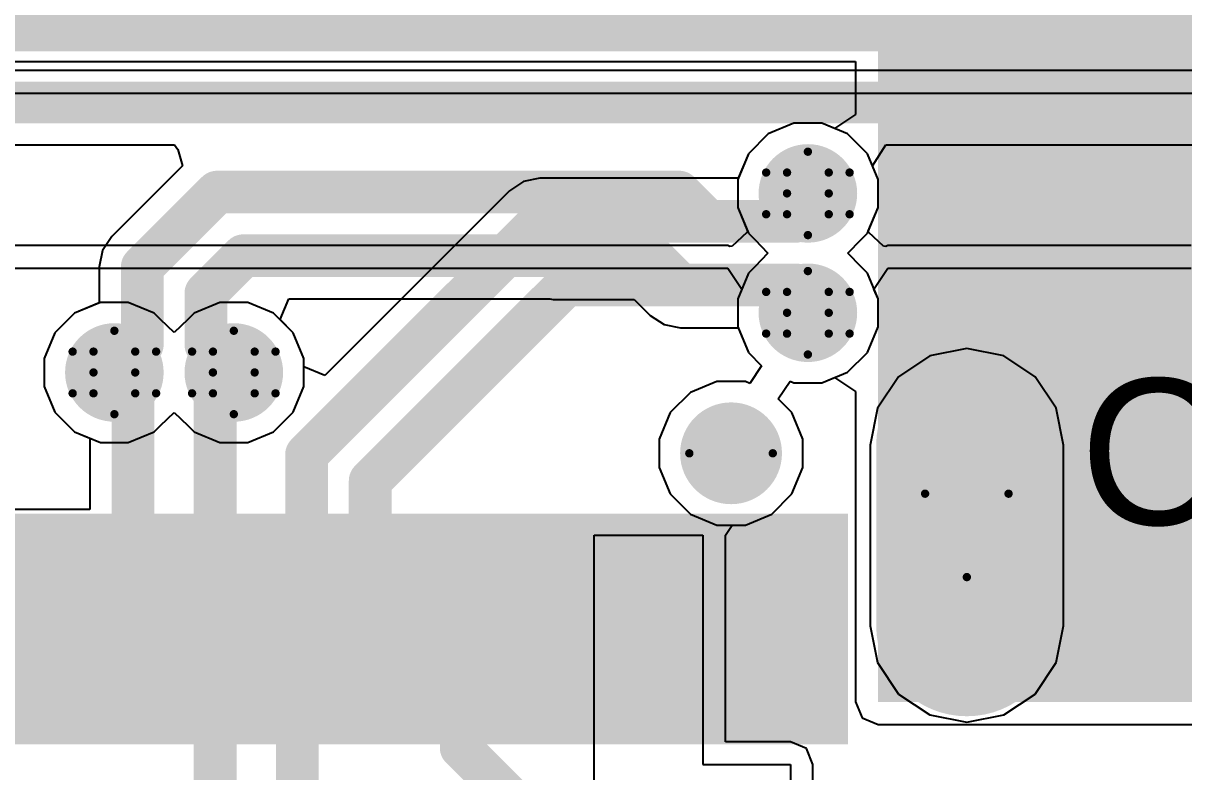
# Model space of a CAD drawing. Header units: inches. Extents: x -4 to 389, y 0 to 108.
# Drawn here: x 21.09 to 28.15, y 42.81 to 47.36 of the extents above; entities that cross this region are included whole.
import ezdxf

# ---------------------------------------------------------------- set-up
doc = ezdxf.new("R2010")
doc.units = ezdxf.units.IN
for name, color, linetype in [('Bottom Layer', 5, 'Continuous'), ('Bottom Solder', 6, 'Continuous'), ('Drill Drawing', 1, 'Continuous'), ('Multi-Layer', 9, 'Continuous'), ('Pad Holes', 156, 'Continuous'), ('Signal_1', 16, 'Continuous'), ('Signal_2', 76, 'Continuous'), ('Top Layer', 1, 'Continuous'), ('Top Overlay', 2, 'Continuous'), ('Top Paste', 8, 'Continuous'), ('Top Solder', 216, 'Continuous'), ('Via Holes', 16, 'Continuous')]:
    doc.layers.add(name, color=color, linetype=linetype)
doc.styles.add('Arial', font='', dxfattribs={"height": 0.2})
doc.styles.get('Arial').set_extended_font_data('Arial')

msp = doc.modelspace()

# ---------------------------------------------------------------- hatches: boundary and pattern name
at = {"layer": 'Bottom Layer'}
h = msp.add_hatch(color=5, dxfattribs=at)
edge = h.paths.add_edge_path()
edge.add_arc((25.862, 46.328), 0.3, 0, 360)
h = msp.add_hatch(color=5, dxfattribs=at)
edge = h.paths.add_edge_path()
edge.add_arc((25.862, 45.601), 0.3, 0, 360)
h = msp.add_hatch(color=5, dxfattribs=at)
edge = h.paths.add_edge_path()
edge.add_arc((21.6409, 45.2374), 0.3, 0, 360)
h = msp.add_hatch(color=5, dxfattribs=at)
edge = h.paths.add_edge_path()
edge.add_arc((22.3679, 45.2374), 0.3, 0, 360)
h = msp.add_hatch(color=5, dxfattribs=at)
edge = h.paths.add_edge_path()
edge.add_arc((26.8294, 43.6952), 0.45, 180, 360)
edge.add_line((27.2794, 43.6952), (27.2794, 44.7952))
edge.add_arc((26.8294, 44.7952), 0.45, 0, 180)
edge.add_line((26.3794, 44.7952), (26.3794, 43.6952))
at = {"layer": 'Bottom Solder'}
h = msp.add_hatch(color=6, dxfattribs=at)
edge = h.paths.add_edge_path()
edge.add_arc((26.8294, 43.6952), 0.5516, 180, 360)
edge.add_line((27.381, 43.6952), (27.381, 44.7952))
edge.add_arc((26.8294, 44.7952), 0.5516, 0, 180)
edge.add_line((26.2778, 44.7952), (26.2778, 43.6952))
h = msp.add_hatch(color=6, dxfattribs=at)
edge = h.paths.add_edge_path()
edge.add_arc((25.3944, 44.7452), 0.1016, 0, 360)
at = {"layer": 'Multi-Layer'}
h = msp.add_hatch(color=9, dxfattribs=at)
edge = h.paths.add_edge_path()
edge.add_arc((26.8294, 43.6952), 0.45, 180, 360)
edge.add_line((27.2794, 43.6952), (27.2794, 44.7952))
edge.add_arc((26.8294, 44.7952), 0.45, 0, 180)
edge.add_line((26.3794, 44.7952), (26.3794, 43.6952))
at = {"layer": 'Pad Holes'}
h = msp.add_hatch(color=7, dxfattribs=at)
edge = h.paths.add_edge_path()
edge.add_arc((26.8294, 44.7952), 0.3, 0, 180)
edge.add_line((26.5294, 44.7952), (26.5294, 43.6952))
edge.add_arc((26.8294, 43.6952), 0.3, 180, 360)
edge.add_line((27.1294, 43.6952), (27.1294, 44.7952))
h = msp.add_hatch(color=7, dxfattribs=at)
edge = h.paths.add_edge_path()
edge.add_arc((25.3944, 44.7452), 0.31, 0, 360)
at = {"layer": 'Signal_1'}
h = msp.add_hatch(color=16, dxfattribs=at)
edge = h.paths.add_edge_path()
edge.add_arc((25.862, 46.328), 0.3, 0, 360)
h = msp.add_hatch(color=16, dxfattribs=at)
edge = h.paths.add_edge_path()
edge.add_arc((25.862, 45.601), 0.3, 0, 360)
h = msp.add_hatch(color=16, dxfattribs=at)
edge = h.paths.add_edge_path()
edge.add_arc((21.6409, 45.2374), 0.3, 0, 360)
h = msp.add_hatch(color=16, dxfattribs=at)
edge = h.paths.add_edge_path()
edge.add_arc((22.3679, 45.2374), 0.3, 0, 360)
h = msp.add_hatch(color=16, dxfattribs=at)
edge = h.paths.add_edge_path()
edge.add_arc((26.8294, 43.6952), 0.45, 180, 360)
edge.add_line((27.2794, 43.6952), (27.2794, 44.7952))
edge.add_arc((26.8294, 44.7952), 0.45, 0, 180)
edge.add_line((26.3794, 44.7952), (26.3794, 43.6952))
at = {"layer": 'Signal_2'}
h = msp.add_hatch(color=76, dxfattribs=at)
edge = h.paths.add_edge_path()
edge.add_arc((25.862, 46.328), 0.3, 0, 360)
h = msp.add_hatch(color=76, dxfattribs=at)
edge = h.paths.add_edge_path()
edge.add_arc((25.862, 45.601), 0.3, 0, 360)
h = msp.add_hatch(color=76, dxfattribs=at)
edge = h.paths.add_edge_path()
edge.add_arc((21.6409, 45.2374), 0.3, 0, 360)
h = msp.add_hatch(color=76, dxfattribs=at)
edge = h.paths.add_edge_path()
edge.add_arc((22.3679, 45.2374), 0.3, 0, 360)
h = msp.add_hatch(color=76, dxfattribs=at)
edge = h.paths.add_edge_path()
edge.add_arc((26.8294, 43.6952), 0.45, 180, 360)
edge.add_line((27.2794, 43.6952), (27.2794, 44.7952))
edge.add_arc((26.8294, 44.7952), 0.45, 0, 180)
edge.add_line((26.3794, 44.7952), (26.3794, 43.6952))
at = {"layer": 'Top Layer'}
for points in [[(26.289, 43.2308), (29.1846, 43.2308), (29.1846, 49.3776), (26.289, 49.3776)], [(27.3812, 47.2694), (27.3812, 49.3753), (17.653, 49.3753), (17.653, 47.2694)], [(29.0068, 45.5676), (27.4828, 45.5676), (27.4828, 47.3456), (29.0068, 47.3456)], [(21.1044, 44.2752), (21.4044, 44.2752), (21.4044, 43.0752), (21.1044, 43.0752)], [(21.6044, 44.2752), (21.9044, 44.2752), (21.9044, 43.0752), (21.6044, 43.0752)], [(22.1044, 44.2752), (22.4044, 44.2752), (22.4044, 43.0752), (22.1044, 43.0752)], [(22.9044, 43.0752), (22.6044, 43.0752), (22.6044, 44.2752), (22.9044, 44.2752)], [(23.4044, 43.0752), (23.1044, 43.0752), (23.1044, 44.2752), (23.4044, 44.2752)], [(23.9044, 43.0752), (23.6044, 43.0752), (23.6044, 44.2752), (23.9044, 44.2752)], [(24.4044, 43.0752), (24.1044, 43.0752), (24.1044, 44.2752), (24.4044, 44.2752)], [(25.2044, 43.0752), (24.6044, 43.0752), (24.6044, 44.2752), (25.2044, 44.2752)], [(26.0044, 43.0752), (25.4044, 43.0752), (25.4044, 44.2752), (26.0044, 44.2752)]]:
    msp.add_hatch(color=1, dxfattribs=at).paths.add_polyline_path(points)
h = msp.add_hatch(color=1, dxfattribs=at)
edge = h.paths.add_edge_path()
edge.add_arc((25.862, 46.328), 0.3, 0, 360)
h = msp.add_hatch(color=1, dxfattribs=at)
edge = h.paths.add_edge_path()
edge.add_arc((25.862, 45.601), 0.3, 0, 360)
h = msp.add_hatch(color=1, dxfattribs=at)
edge = h.paths.add_edge_path()
edge.add_arc((21.6409, 45.2374), 0.3, 0, 360)
h = msp.add_hatch(color=1, dxfattribs=at)
edge = h.paths.add_edge_path()
edge.add_arc((22.3679, 45.2374), 0.3, 0, 360)
h = msp.add_hatch(color=1, dxfattribs=at)
edge = h.paths.add_edge_path()
edge.add_arc((26.8294, 43.6952), 0.45, 180, 360)
edge.add_line((27.2794, 43.6952), (27.2794, 44.7952))
edge.add_arc((26.8294, 44.7952), 0.45, 0, 180)
edge.add_line((26.3794, 44.7952), (26.3794, 43.6952))
at = {"layer": 'Top Paste'}
for points in [[(29.0068, 45.5676), (27.4828, 45.5676), (27.4828, 47.3456), (29.0068, 47.3456)], [(21.1044, 44.2752), (21.4044, 44.2752), (21.4044, 43.0752), (21.1044, 43.0752)], [(21.6044, 44.2752), (21.9044, 44.2752), (21.9044, 43.0752), (21.6044, 43.0752)], [(22.1044, 44.2752), (22.4044, 44.2752), (22.4044, 43.0752), (22.1044, 43.0752)], [(22.9044, 43.0752), (22.6044, 43.0752), (22.6044, 44.2752), (22.9044, 44.2752)], [(23.4044, 43.0752), (23.1044, 43.0752), (23.1044, 44.2752), (23.4044, 44.2752)], [(23.9044, 43.0752), (23.6044, 43.0752), (23.6044, 44.2752), (23.9044, 44.2752)], [(24.4044, 43.0752), (24.1044, 43.0752), (24.1044, 44.2752), (24.4044, 44.2752)], [(25.2044, 43.0752), (24.6044, 43.0752), (24.6044, 44.2752), (25.2044, 44.2752)], [(26.0044, 43.0752), (25.4044, 43.0752), (25.4044, 44.2752), (26.0044, 44.2752)]]:
    msp.add_hatch(color=8, dxfattribs=at).paths.add_polyline_path(points)
at = {"layer": 'Top Solder'}
for points in [[(29.1084, 45.466), (27.3812, 45.466), (27.3812, 47.4472), (29.1084, 47.4472)], [(21.0028, 44.3768), (21.506, 44.3768), (21.506, 42.9736), (21.0028, 42.9736)], [(21.5028, 44.3768), (22.006, 44.3768), (22.006, 42.9736), (21.5028, 42.9736)], [(22.0028, 44.3768), (22.506, 44.3768), (22.506, 42.9736), (22.0028, 42.9736)], [(23.006, 42.9736), (22.5028, 42.9736), (22.5028, 44.3768), (23.006, 44.3768)], [(23.506, 42.9736), (23.0028, 42.9736), (23.0028, 44.3768), (23.506, 44.3768)], [(24.006, 42.9736), (23.5028, 42.9736), (23.5028, 44.3768), (24.006, 44.3768)], [(24.506, 42.9736), (24.0028, 42.9736), (24.0028, 44.3768), (24.506, 44.3768)], [(25.306, 42.9736), (24.5028, 42.9736), (24.5028, 44.3768), (25.306, 44.3768)], [(26.106, 42.9736), (25.3028, 42.9736), (25.3028, 44.3768), (26.106, 44.3768)]]:
    msp.add_hatch(color=216, dxfattribs=at).paths.add_polyline_path(points)
h = msp.add_hatch(color=216, dxfattribs=at)
edge = h.paths.add_edge_path()
edge.add_arc((26.8294, 43.6952), 0.5516, 180, 360)
edge.add_line((27.381, 43.6952), (27.381, 44.7952))
edge.add_arc((26.8294, 44.7952), 0.5516, 0, 180)
edge.add_line((26.2778, 44.7952), (26.2778, 43.6952))
h = msp.add_hatch(color=216, dxfattribs=at)
edge = h.paths.add_edge_path()
edge.add_arc((25.3944, 44.7452), 0.1016, 0, 360)
at = {"layer": 'Via Holes'}
h = msp.add_hatch(color=7, dxfattribs=at)
edge = h.paths.add_edge_path()
edge.add_arc((25.862, 46.328), 0.15, 0, 360)
h = msp.add_hatch(color=7, dxfattribs=at)
edge = h.paths.add_edge_path()
edge.add_arc((25.862, 45.601), 0.15, 0, 360)
h = msp.add_hatch(color=7, dxfattribs=at)
edge = h.paths.add_edge_path()
edge.add_arc((21.6409, 45.2374), 0.15, 0, 360)
h = msp.add_hatch(color=7, dxfattribs=at)
edge = h.paths.add_edge_path()
edge.add_arc((22.3679, 45.2374), 0.15, 0, 360)

# ---------------------------------------------------------------- linework, layer by layer
at = {"layer": 'Bottom Layer'}
for p, q in [((17.6776, 46.623), (22.0076, 46.623)), ((22.0076, 46.623), (22.0273, 46.5956)), ((26.2546, 46.496), (26.3368, 46.623)), ((26.3368, 46.623), (35.0202, 46.623)), ((22.0273, 46.5956), (22.0555, 46.496)), ((22.0555, 46.496), (21.6253, 46.0659)), ((26.289, 46.4129), (26.2546, 46.496)), ((26.289, 46.243), (26.289, 46.4129)), ((26.224, 46.0861), (26.289, 46.243)), ((21.6253, 46.0659), (21.5685, 45.9808)), ((26.1853, 46.0474), (26.224, 46.0861)), ((26.1053, 45.9645), (26.1853, 46.0474)), ((21.5685, 45.9808), (21.5485, 45.8804)), ((26.1853, 45.8815), (26.1053, 45.9645)), ((21.5485, 45.8804), (21.5485, 45.6613)), ((26.224, 45.8428), (26.1853, 45.8815)), ((26.289, 45.6859), (26.224, 45.8428)), ((21.5485, 45.6613), (21.399, 45.5994)), ((22.6498, 45.5594), (22.7024, 45.6864)), ((22.7024, 45.6864), (24.2916, 45.6864)), ((24.2916, 45.6864), (24.3118, 45.6824)), ((24.3118, 45.6824), (24.3118, 45.6824)), ((24.3118, 45.6824), (24.8048, 45.6824)), ((24.8048, 45.6824), (24.9017, 45.5854)), ((26.289, 45.516), (26.289, 45.6859)), ((21.399, 45.5994), (21.2789, 45.4793)), ((24.9017, 45.5854), (24.9868, 45.5286)), ((22.7299, 45.4793), (22.6498, 45.5594)), ((24.9868, 45.5286), (25.0872, 45.5086)), ((25.0872, 45.5086), (25.4381, 45.5086)), ((25.4381, 45.5086), (25.5, 45.3591)), ((26.224, 45.3591), (26.289, 45.516)), ((21.2789, 45.4793), (21.2139, 45.3223)), ((22.7949, 45.3223), (22.7299, 45.4793)), ((25.5, 45.3591), (25.5806, 45.2786)), ((26.1039, 45.239), (26.224, 45.3591)), ((26.8294, 45.3835), (26.6043, 45.3387)), ((27.0545, 45.3387), (26.8294, 45.3835)), ((21.2139, 45.3223), (21.2139, 45.1525)), ((22.7949, 45.1525), (22.7949, 45.3223)), ((26.6043, 45.3387), (26.4134, 45.2112)), ((27.2454, 45.2112), (27.0545, 45.3387)), ((25.5806, 45.2786), (25.5086, 45.1709)), ((25.947, 45.174), (26.1039, 45.239)), ((26.4134, 45.2112), (26.2859, 45.0203)), ((27.3729, 45.0203), (27.2454, 45.2112)), ((21.2139, 45.1525), (21.2789, 44.9955)), ((22.7299, 44.9955), (22.7949, 45.1525)), ((25.3075, 45.1822), (25.1469, 45.1157)), ((25.4813, 45.1822), (25.3075, 45.1822)), ((25.5086, 45.1709), (25.4813, 45.1822)), ((25.6815, 45.0761), (25.7535, 45.1838)), ((25.7535, 45.1838), (25.7771, 45.174)), ((25.7771, 45.174), (25.947, 45.174)), ((25.1469, 45.1157), (25.0239, 44.9927)), ((25.7649, 44.9927), (25.6815, 45.0761)), ((26.2859, 45.0203), (26.2411, 44.7952)), ((27.4177, 44.7952), (27.3729, 45.0203)), ((21.2789, 44.9955), (21.399, 44.8754)), ((21.9214, 44.9141), (22.0044, 44.9941)), ((22.0044, 44.9941), (22.0874, 44.9141)), ((22.6098, 44.8754), (22.7299, 44.9955)), ((25.0239, 44.9927), (24.9574, 44.8321)), ((25.8314, 44.8321), (25.7649, 44.9927)), ((21.399, 44.8754), (21.556, 44.8104)), ((21.7258, 44.8104), (21.8828, 44.8754)), ((21.8828, 44.8754), (21.9214, 44.9141)), ((22.0874, 44.9141), (22.126, 44.8754)), ((22.126, 44.8754), (22.283, 44.8104)), ((22.4528, 44.8104), (22.6098, 44.8754)), ((21.556, 44.8104), (21.7258, 44.8104)), ((22.283, 44.8104), (22.4528, 44.8104)), ((24.9574, 44.8321), (24.9574, 44.6583)), ((25.8314, 44.6583), (25.8314, 44.8321)), ((26.2411, 44.7952), (26.2411, 43.6952)), ((27.4177, 43.6952), (27.4177, 44.7952)), ((24.9574, 44.6583), (25.0239, 44.4977)), ((25.7649, 44.4977), (25.8314, 44.6583)), ((25.0239, 44.4977), (25.1469, 44.3747)), ((25.642, 44.3747), (25.7649, 44.4977)), ((25.1469, 44.3747), (25.3075, 44.3082)), ((25.4813, 44.3082), (25.642, 44.3747)), ((25.3075, 44.3082), (25.4813, 44.3082)), ((26.2411, 43.6952), (26.2859, 43.4701)), ((27.3729, 43.4701), (27.4177, 43.6952)), ((26.2859, 43.4701), (26.4134, 43.2792)), ((27.2454, 43.2792), (27.3729, 43.4701)), ((26.4134, 43.2792), (26.6043, 43.1517)), ((27.0545, 43.1517), (27.2454, 43.2792)), ((26.6043, 43.1517), (26.8294, 43.1069)), ((26.8294, 43.1069), (27.0545, 43.1517))]:
    msp.add_line(p, q, dxfattribs=at)
for points in [[(12.6756, 47.3212, 0.254, 0.254, 0), (32.7403, 47.3212, 0.254, 0.254, 0)], [(17.5704, 46.882, 0.254, 0.254, 0), (35.0202, 46.882, 0.254, 0.254, 0)], [(21.8107, 45.8804, 0.2603, 0.2603, 0), (22.2662, 46.3359, 0.2603, 0.2603, 0)], [(22.2662, 46.3359, 0.2603, 0.2603, 0), (25.0778, 46.3359, 0.2603, 0.2603, 0)], [(25.0778, 46.3359, 0.2603, 0.2603, 0), (25.2516, 46.1622, 0.2603, 0.2603, 0)], [(25.6922, 46.1581, 0.2603, 0.2603, 0), (25.862, 46.328, 0.2603, 0.2603, 0)], [(25.2476, 46.1581, 0.2603, 0.2603, 0), (25.2516, 46.1622, 0.2603, 0.2603, 0)], [(25.2476, 46.1581, 0.2603, 0.2603, 0), (25.6922, 46.1581, 0.2603, 0.2603, 0)], [(22.1981, 45.72, 0.2603, 0.2603, 0), (22.4267, 45.9486, 0.2603, 0.2603, 0)], [(22.4267, 45.9486, 0.2603, 0.2603, 0), (24.3078, 45.9486, 0.2603, 0.2603, 0)], [(24.3078, 45.9486, 0.2603, 0.2603, 0), (24.3118, 45.9446, 0.2603, 0.2603, 0)], [(24.3118, 45.9446, 0.2603, 0.2603, 0), (24.9134, 45.9446, 0.2603, 0.2603, 0)], [(24.9134, 45.9446, 0.2603, 0.2603, 0), (25.0872, 45.7708, 0.2603, 0.2603, 0)], [(21.8107, 45.4072, 0.2603, 0.2603, 0), (21.8107, 45.8804, 0.2603, 0.2603, 0)], [(22.1981, 45.4072, 0.2603, 0.2603, 0), (22.1981, 45.72, 0.2603, 0.2603, 0)], [(25.0872, 45.7708, 0.2603, 0.2603, 0), (25.6922, 45.7708, 0.2603, 0.2603, 0)], [(25.6922, 45.7708, 0.2603, 0.2603, 0), (25.862, 45.601, 0.2603, 0.2603, 0)], [(21.6409, 45.2374, 0.2603, 0.2603, 0), (21.8107, 45.4072, 0.2603, 0.2603, 0)], [(22.1981, 45.4072, 0.2603, 0.2603, 0), (22.3679, 45.2374, 0.2603, 0.2603, 0)]]:
    msp.add_lwpolyline(points, format="xyseb", dxfattribs=at)
for points in [[(22.2012, 46.3359, 0.1302, 0.1302, 1), (22.3313, 46.3359, 0.1302, 0.1302, 1)], [(22.2012, 46.3359, 0.1302, 0.1302, 1), (22.3313, 46.3359, 0.1302, 0.1302, 1)], [(25.0128, 46.3359, 0.1302, 0.1302, 1), (25.1429, 46.3359, 0.1302, 0.1302, 1)], [(25.0128, 46.3359, 0.1302, 0.1302, 1), (25.1429, 46.3359, 0.1302, 0.1302, 1)], [(25.7969, 46.328, 0.1302, 0.1302, 1), (25.9271, 46.328, 0.1302, 0.1302, 1)], [(25.1825, 46.1581, 0.1302, 0.1302, 1), (25.3127, 46.1581, 0.1302, 0.1302, 1)], [(25.1825, 46.1581, 0.1302, 0.1302, 1), (25.3127, 46.1581, 0.1302, 0.1302, 1)], [(25.1865, 46.1622, 0.1302, 0.1302, 1), (25.3167, 46.1622, 0.1302, 0.1302, 1)], [(25.1865, 46.1622, 0.1302, 0.1302, 1), (25.3167, 46.1622, 0.1302, 0.1302, 1)], [(25.6271, 46.1581, 0.1302, 0.1302, 1), (25.7573, 46.1581, 0.1302, 0.1302, 1)], [(25.6271, 46.1581, 0.1302, 0.1302, 1), (25.7573, 46.1581, 0.1302, 0.1302, 1)], [(22.3616, 45.9486, 0.1302, 0.1302, 1), (22.4918, 45.9486, 0.1302, 0.1302, 1)], [(22.3616, 45.9486, 0.1302, 0.1302, 1), (22.4918, 45.9486, 0.1302, 0.1302, 1)], [(24.2427, 45.9486, 0.1302, 0.1302, 1), (24.3729, 45.9486, 0.1302, 0.1302, 1)], [(24.2427, 45.9486, 0.1302, 0.1302, 1), (24.3729, 45.9486, 0.1302, 0.1302, 1)], [(24.2467, 45.9446, 0.1302, 0.1302, 1), (24.3769, 45.9446, 0.1302, 0.1302, 1)], [(24.2467, 45.9446, 0.1302, 0.1302, 1), (24.3769, 45.9446, 0.1302, 0.1302, 1)], [(24.8483, 45.9446, 0.1302, 0.1302, 1), (24.9785, 45.9446, 0.1302, 0.1302, 1)], [(24.8483, 45.9446, 0.1302, 0.1302, 1), (24.9785, 45.9446, 0.1302, 0.1302, 1)], [(21.7457, 45.8804, 0.1302, 0.1302, 1), (21.8758, 45.8804, 0.1302, 0.1302, 1)], [(21.7457, 45.8804, 0.1302, 0.1302, 1), (21.8758, 45.8804, 0.1302, 0.1302, 1)], [(22.133, 45.72, 0.1302, 0.1302, 1), (22.2632, 45.72, 0.1302, 0.1302, 1)], [(22.133, 45.72, 0.1302, 0.1302, 1), (22.2632, 45.72, 0.1302, 0.1302, 1)], [(25.0221, 45.7708, 0.1302, 0.1302, 1), (25.1522, 45.7708, 0.1302, 0.1302, 1)], [(25.0221, 45.7708, 0.1302, 0.1302, 1), (25.1522, 45.7708, 0.1302, 0.1302, 1)], [(25.6271, 45.7708, 0.1302, 0.1302, 1), (25.7573, 45.7708, 0.1302, 0.1302, 1)], [(25.6271, 45.7708, 0.1302, 0.1302, 1), (25.7573, 45.7708, 0.1302, 0.1302, 1)], [(25.7969, 45.601, 0.1302, 0.1302, 1), (25.9271, 45.601, 0.1302, 0.1302, 1)], [(21.7457, 45.4072, 0.1302, 0.1302, 1), (21.8758, 45.4072, 0.1302, 0.1302, 1)], [(21.7457, 45.4072, 0.1302, 0.1302, 1), (21.8758, 45.4072, 0.1302, 0.1302, 1)], [(22.133, 45.4072, 0.1302, 0.1302, 1), (22.2632, 45.4072, 0.1302, 0.1302, 1)], [(22.133, 45.4072, 0.1302, 0.1302, 1), (22.2632, 45.4072, 0.1302, 0.1302, 1)], [(21.5758, 45.2374, 0.1302, 0.1302, 1), (21.706, 45.2374, 0.1302, 0.1302, 1)], [(22.3028, 45.2374, 0.1302, 0.1302, 1), (22.433, 45.2374, 0.1302, 0.1302, 1)]]:
    msp.add_lwpolyline(points, format="xyseb", close=True, dxfattribs=at)
at = {"layer": 'Drill Drawing'}
for points in [[(25.735, 46.455, 0.0508, 0.0508, 0), (25.862, 46.582, 0.0508, 0.0508, 0)], [(25.862, 46.582, 0.0508, 0.0508, 0), (25.989, 46.455, 0.0508, 0.0508, 0)], [(25.608, 46.455, 0.0508, 0.0508, 0), (25.735, 46.328, 0.0508, 0.0508, 0)], [(25.608, 46.455, 0.0508, 0.0508, 0), (25.735, 46.455, 0.0508, 0.0508, 0)], [(25.989, 46.455, 0.0508, 0.0508, 0), (26.116, 46.455, 0.0508, 0.0508, 0)], [(25.989, 46.328, 0.0508, 0.0508, 0), (26.116, 46.455, 0.0508, 0.0508, 0)], [(25.608, 46.201, 0.0508, 0.0508, 0), (25.735, 46.328, 0.0508, 0.0508, 0)], [(25.989, 46.328, 0.0508, 0.0508, 0), (26.116, 46.201, 0.0508, 0.0508, 0)], [(25.608, 46.201, 0.0508, 0.0508, 0), (25.735, 46.201, 0.0508, 0.0508, 0)], [(25.735, 46.201, 0.0508, 0.0508, 0), (25.862, 46.074, 0.0508, 0.0508, 0)], [(25.862, 46.074, 0.0508, 0.0508, 0), (25.989, 46.201, 0.0508, 0.0508, 0)], [(25.989, 46.201, 0.0508, 0.0508, 0), (26.116, 46.201, 0.0508, 0.0508, 0)], [(25.735, 45.728, 0.0508, 0.0508, 0), (25.862, 45.855, 0.0508, 0.0508, 0)], [(25.862, 45.855, 0.0508, 0.0508, 0), (25.989, 45.728, 0.0508, 0.0508, 0)], [(25.608, 45.728, 0.0508, 0.0508, 0), (25.735, 45.601, 0.0508, 0.0508, 0)], [(25.608, 45.728, 0.0508, 0.0508, 0), (25.735, 45.728, 0.0508, 0.0508, 0)], [(25.989, 45.728, 0.0508, 0.0508, 0), (26.116, 45.728, 0.0508, 0.0508, 0)], [(25.989, 45.601, 0.0508, 0.0508, 0), (26.116, 45.728, 0.0508, 0.0508, 0)], [(25.608, 45.474, 0.0508, 0.0508, 0), (25.735, 45.601, 0.0508, 0.0508, 0)], [(25.989, 45.601, 0.0508, 0.0508, 0), (26.116, 45.474, 0.0508, 0.0508, 0)], [(21.5139, 45.3644, 0.0508, 0.0508, 0), (21.6409, 45.4914, 0.0508, 0.0508, 0)], [(21.6409, 45.4914, 0.0508, 0.0508, 0), (21.7679, 45.3644, 0.0508, 0.0508, 0)], [(22.2409, 45.3644, 0.0508, 0.0508, 0), (22.3679, 45.4914, 0.0508, 0.0508, 0)], [(22.3679, 45.4914, 0.0508, 0.0508, 0), (22.4949, 45.3644, 0.0508, 0.0508, 0)], [(25.608, 45.474, 0.0508, 0.0508, 0), (25.735, 45.474, 0.0508, 0.0508, 0)], [(25.735, 45.474, 0.0508, 0.0508, 0), (25.862, 45.347, 0.0508, 0.0508, 0)], [(25.862, 45.347, 0.0508, 0.0508, 0), (25.989, 45.474, 0.0508, 0.0508, 0)], [(25.989, 45.474, 0.0508, 0.0508, 0), (26.116, 45.474, 0.0508, 0.0508, 0)], [(21.3869, 45.3644, 0.0508, 0.0508, 0), (21.5139, 45.2374, 0.0508, 0.0508, 0)], [(21.3869, 45.3644, 0.0508, 0.0508, 0), (21.5139, 45.3644, 0.0508, 0.0508, 0)], [(21.7679, 45.3644, 0.0508, 0.0508, 0), (21.8949, 45.3644, 0.0508, 0.0508, 0)], [(21.7679, 45.2374, 0.0508, 0.0508, 0), (21.8949, 45.3644, 0.0508, 0.0508, 0)], [(22.1139, 45.3644, 0.0508, 0.0508, 0), (22.2409, 45.2374, 0.0508, 0.0508, 0)], [(22.1139, 45.3644, 0.0508, 0.0508, 0), (22.2409, 45.3644, 0.0508, 0.0508, 0)], [(22.4949, 45.3644, 0.0508, 0.0508, 0), (22.6219, 45.3644, 0.0508, 0.0508, 0)], [(22.4949, 45.2374, 0.0508, 0.0508, 0), (22.6219, 45.3644, 0.0508, 0.0508, 0)], [(21.3869, 45.1104, 0.0508, 0.0508, 0), (21.5139, 45.2374, 0.0508, 0.0508, 0)], [(21.7679, 45.2374, 0.0508, 0.0508, 0), (21.8949, 45.1104, 0.0508, 0.0508, 0)], [(22.1139, 45.1104, 0.0508, 0.0508, 0), (22.2409, 45.2374, 0.0508, 0.0508, 0)], [(22.4949, 45.2374, 0.0508, 0.0508, 0), (22.6219, 45.1104, 0.0508, 0.0508, 0)], [(21.3869, 45.1104, 0.0508, 0.0508, 0), (21.5139, 45.1104, 0.0508, 0.0508, 0)], [(21.5139, 45.1104, 0.0508, 0.0508, 0), (21.6409, 44.9834, 0.0508, 0.0508, 0)], [(21.6409, 44.9834, 0.0508, 0.0508, 0), (21.7679, 45.1104, 0.0508, 0.0508, 0)], [(21.7679, 45.1104, 0.0508, 0.0508, 0), (21.8949, 45.1104, 0.0508, 0.0508, 0)], [(22.1139, 45.1104, 0.0508, 0.0508, 0), (22.2409, 45.1104, 0.0508, 0.0508, 0)], [(22.2409, 45.1104, 0.0508, 0.0508, 0), (22.3679, 44.9834, 0.0508, 0.0508, 0)], [(22.3679, 44.9834, 0.0508, 0.0508, 0), (22.4949, 45.1104, 0.0508, 0.0508, 0)], [(22.4949, 45.1104, 0.0508, 0.0508, 0), (22.6219, 45.1104, 0.0508, 0.0508, 0)], [(26.5754, 44.4992, 0.0508, 0.0508, 0), (27.0834, 44.4992, 0.0508, 0.0508, 0)], [(26.5754, 44.4992, 0.0508, 0.0508, 0), (26.8294, 43.9912, 0.0508, 0.0508, 0)], [(26.8294, 43.9912, 0.0508, 0.0508, 0), (27.0834, 44.4992, 0.0508, 0.0508, 0)]]:
    msp.add_lwpolyline(points, format="xyseb", dxfattribs=at)
for points in [[(25.8493, 46.582, 0.0254, 0.0254, 1), (25.8747, 46.582, 0.0254, 0.0254, 1)], [(25.8493, 46.582, 0.0254, 0.0254, 1), (25.8747, 46.582, 0.0254, 0.0254, 1)], [(25.5953, 46.455, 0.0254, 0.0254, 1), (25.6207, 46.455, 0.0254, 0.0254, 1)], [(25.5953, 46.455, 0.0254, 0.0254, 1), (25.6207, 46.455, 0.0254, 0.0254, 1)], [(25.7223, 46.455, 0.0254, 0.0254, 1), (25.7477, 46.455, 0.0254, 0.0254, 1)], [(25.7223, 46.455, 0.0254, 0.0254, 1), (25.7477, 46.455, 0.0254, 0.0254, 1)], [(25.9763, 46.455, 0.0254, 0.0254, 1), (26.0017, 46.455, 0.0254, 0.0254, 1)], [(25.9763, 46.455, 0.0254, 0.0254, 1), (26.0017, 46.455, 0.0254, 0.0254, 1)], [(26.1033, 46.455, 0.0254, 0.0254, 1), (26.1287, 46.455, 0.0254, 0.0254, 1)], [(26.1033, 46.455, 0.0254, 0.0254, 1), (26.1287, 46.455, 0.0254, 0.0254, 1)], [(25.7223, 46.328, 0.0254, 0.0254, 1), (25.7477, 46.328, 0.0254, 0.0254, 1)], [(25.7223, 46.328, 0.0254, 0.0254, 1), (25.7477, 46.328, 0.0254, 0.0254, 1)], [(25.9763, 46.328, 0.0254, 0.0254, 1), (26.0017, 46.328, 0.0254, 0.0254, 1)], [(25.9763, 46.328, 0.0254, 0.0254, 1), (26.0017, 46.328, 0.0254, 0.0254, 1)], [(25.5953, 46.201, 0.0254, 0.0254, 1), (25.6207, 46.201, 0.0254, 0.0254, 1)], [(25.5953, 46.201, 0.0254, 0.0254, 1), (25.6207, 46.201, 0.0254, 0.0254, 1)], [(25.7223, 46.201, 0.0254, 0.0254, 1), (25.7477, 46.201, 0.0254, 0.0254, 1)], [(25.7223, 46.201, 0.0254, 0.0254, 1), (25.7477, 46.201, 0.0254, 0.0254, 1)], [(25.9763, 46.201, 0.0254, 0.0254, 1), (26.0017, 46.201, 0.0254, 0.0254, 1)], [(25.9763, 46.201, 0.0254, 0.0254, 1), (26.0017, 46.201, 0.0254, 0.0254, 1)], [(26.1033, 46.201, 0.0254, 0.0254, 1), (26.1287, 46.201, 0.0254, 0.0254, 1)], [(26.1033, 46.201, 0.0254, 0.0254, 1), (26.1287, 46.201, 0.0254, 0.0254, 1)], [(25.8493, 46.074, 0.0254, 0.0254, 1), (25.8747, 46.074, 0.0254, 0.0254, 1)], [(25.8493, 46.074, 0.0254, 0.0254, 1), (25.8747, 46.074, 0.0254, 0.0254, 1)], [(25.8493, 45.855, 0.0254, 0.0254, 1), (25.8747, 45.855, 0.0254, 0.0254, 1)], [(25.8493, 45.855, 0.0254, 0.0254, 1), (25.8747, 45.855, 0.0254, 0.0254, 1)], [(25.5953, 45.728, 0.0254, 0.0254, 1), (25.6207, 45.728, 0.0254, 0.0254, 1)], [(25.5953, 45.728, 0.0254, 0.0254, 1), (25.6207, 45.728, 0.0254, 0.0254, 1)], [(25.7223, 45.728, 0.0254, 0.0254, 1), (25.7477, 45.728, 0.0254, 0.0254, 1)], [(25.7223, 45.728, 0.0254, 0.0254, 1), (25.7477, 45.728, 0.0254, 0.0254, 1)], [(25.9763, 45.728, 0.0254, 0.0254, 1), (26.0017, 45.728, 0.0254, 0.0254, 1)], [(25.9763, 45.728, 0.0254, 0.0254, 1), (26.0017, 45.728, 0.0254, 0.0254, 1)], [(26.1033, 45.728, 0.0254, 0.0254, 1), (26.1287, 45.728, 0.0254, 0.0254, 1)], [(26.1033, 45.728, 0.0254, 0.0254, 1), (26.1287, 45.728, 0.0254, 0.0254, 1)], [(25.7223, 45.601, 0.0254, 0.0254, 1), (25.7477, 45.601, 0.0254, 0.0254, 1)], [(25.7223, 45.601, 0.0254, 0.0254, 1), (25.7477, 45.601, 0.0254, 0.0254, 1)], [(25.9763, 45.601, 0.0254, 0.0254, 1), (26.0017, 45.601, 0.0254, 0.0254, 1)], [(25.9763, 45.601, 0.0254, 0.0254, 1), (26.0017, 45.601, 0.0254, 0.0254, 1)], [(21.6282, 45.4914, 0.0254, 0.0254, 1), (21.6536, 45.4914, 0.0254, 0.0254, 1)], [(21.6282, 45.4914, 0.0254, 0.0254, 1), (21.6536, 45.4914, 0.0254, 0.0254, 1)], [(22.3552, 45.4914, 0.0254, 0.0254, 1), (22.3806, 45.4914, 0.0254, 0.0254, 1)], [(22.3552, 45.4914, 0.0254, 0.0254, 1), (22.3806, 45.4914, 0.0254, 0.0254, 1)], [(25.5953, 45.474, 0.0254, 0.0254, 1), (25.6207, 45.474, 0.0254, 0.0254, 1)], [(25.5953, 45.474, 0.0254, 0.0254, 1), (25.6207, 45.474, 0.0254, 0.0254, 1)], [(25.7223, 45.474, 0.0254, 0.0254, 1), (25.7477, 45.474, 0.0254, 0.0254, 1)], [(25.7223, 45.474, 0.0254, 0.0254, 1), (25.7477, 45.474, 0.0254, 0.0254, 1)], [(25.9763, 45.474, 0.0254, 0.0254, 1), (26.0017, 45.474, 0.0254, 0.0254, 1)], [(25.9763, 45.474, 0.0254, 0.0254, 1), (26.0017, 45.474, 0.0254, 0.0254, 1)], [(26.1033, 45.474, 0.0254, 0.0254, 1), (26.1287, 45.474, 0.0254, 0.0254, 1)], [(26.1033, 45.474, 0.0254, 0.0254, 1), (26.1287, 45.474, 0.0254, 0.0254, 1)], [(21.3742, 45.3644, 0.0254, 0.0254, 1), (21.3996, 45.3644, 0.0254, 0.0254, 1)], [(21.3742, 45.3644, 0.0254, 0.0254, 1), (21.3996, 45.3644, 0.0254, 0.0254, 1)], [(21.5012, 45.3644, 0.0254, 0.0254, 1), (21.5266, 45.3644, 0.0254, 0.0254, 1)], [(21.5012, 45.3644, 0.0254, 0.0254, 1), (21.5266, 45.3644, 0.0254, 0.0254, 1)], [(21.7552, 45.3644, 0.0254, 0.0254, 1), (21.7806, 45.3644, 0.0254, 0.0254, 1)], [(21.7552, 45.3644, 0.0254, 0.0254, 1), (21.7806, 45.3644, 0.0254, 0.0254, 1)], [(21.8822, 45.3644, 0.0254, 0.0254, 1), (21.9076, 45.3644, 0.0254, 0.0254, 1)], [(21.8822, 45.3644, 0.0254, 0.0254, 1), (21.9076, 45.3644, 0.0254, 0.0254, 1)], [(22.1012, 45.3644, 0.0254, 0.0254, 1), (22.1266, 45.3644, 0.0254, 0.0254, 1)], [(22.1012, 45.3644, 0.0254, 0.0254, 1), (22.1266, 45.3644, 0.0254, 0.0254, 1)], [(22.2282, 45.3644, 0.0254, 0.0254, 1), (22.2536, 45.3644, 0.0254, 0.0254, 1)], [(22.2282, 45.3644, 0.0254, 0.0254, 1), (22.2536, 45.3644, 0.0254, 0.0254, 1)], [(22.4822, 45.3644, 0.0254, 0.0254, 1), (22.5076, 45.3644, 0.0254, 0.0254, 1)], [(22.4822, 45.3644, 0.0254, 0.0254, 1), (22.5076, 45.3644, 0.0254, 0.0254, 1)], [(22.6092, 45.3644, 0.0254, 0.0254, 1), (22.6346, 45.3644, 0.0254, 0.0254, 1)], [(22.6092, 45.3644, 0.0254, 0.0254, 1), (22.6346, 45.3644, 0.0254, 0.0254, 1)], [(25.8493, 45.347, 0.0254, 0.0254, 1), (25.8747, 45.347, 0.0254, 0.0254, 1)], [(25.8493, 45.347, 0.0254, 0.0254, 1), (25.8747, 45.347, 0.0254, 0.0254, 1)], [(21.5012, 45.2374, 0.0254, 0.0254, 1), (21.5266, 45.2374, 0.0254, 0.0254, 1)], [(21.5012, 45.2374, 0.0254, 0.0254, 1), (21.5266, 45.2374, 0.0254, 0.0254, 1)], [(21.7552, 45.2374, 0.0254, 0.0254, 1), (21.7806, 45.2374, 0.0254, 0.0254, 1)], [(21.7552, 45.2374, 0.0254, 0.0254, 1), (21.7806, 45.2374, 0.0254, 0.0254, 1)], [(22.2282, 45.2374, 0.0254, 0.0254, 1), (22.2536, 45.2374, 0.0254, 0.0254, 1)], [(22.2282, 45.2374, 0.0254, 0.0254, 1), (22.2536, 45.2374, 0.0254, 0.0254, 1)], [(22.4822, 45.2374, 0.0254, 0.0254, 1), (22.5076, 45.2374, 0.0254, 0.0254, 1)], [(22.4822, 45.2374, 0.0254, 0.0254, 1), (22.5076, 45.2374, 0.0254, 0.0254, 1)], [(21.3742, 45.1104, 0.0254, 0.0254, 1), (21.3996, 45.1104, 0.0254, 0.0254, 1)], [(21.3742, 45.1104, 0.0254, 0.0254, 1), (21.3996, 45.1104, 0.0254, 0.0254, 1)], [(21.5012, 45.1104, 0.0254, 0.0254, 1), (21.5266, 45.1104, 0.0254, 0.0254, 1)], [(21.5012, 45.1104, 0.0254, 0.0254, 1), (21.5266, 45.1104, 0.0254, 0.0254, 1)], [(21.7552, 45.1104, 0.0254, 0.0254, 1), (21.7806, 45.1104, 0.0254, 0.0254, 1)], [(21.7552, 45.1104, 0.0254, 0.0254, 1), (21.7806, 45.1104, 0.0254, 0.0254, 1)], [(21.8822, 45.1104, 0.0254, 0.0254, 1), (21.9076, 45.1104, 0.0254, 0.0254, 1)], [(21.8822, 45.1104, 0.0254, 0.0254, 1), (21.9076, 45.1104, 0.0254, 0.0254, 1)], [(22.1012, 45.1104, 0.0254, 0.0254, 1), (22.1266, 45.1104, 0.0254, 0.0254, 1)], [(22.1012, 45.1104, 0.0254, 0.0254, 1), (22.1266, 45.1104, 0.0254, 0.0254, 1)], [(22.2282, 45.1104, 0.0254, 0.0254, 1), (22.2536, 45.1104, 0.0254, 0.0254, 1)], [(22.2282, 45.1104, 0.0254, 0.0254, 1), (22.2536, 45.1104, 0.0254, 0.0254, 1)], [(22.4822, 45.1104, 0.0254, 0.0254, 1), (22.5076, 45.1104, 0.0254, 0.0254, 1)], [(22.4822, 45.1104, 0.0254, 0.0254, 1), (22.5076, 45.1104, 0.0254, 0.0254, 1)], [(22.6092, 45.1104, 0.0254, 0.0254, 1), (22.6346, 45.1104, 0.0254, 0.0254, 1)], [(22.6092, 45.1104, 0.0254, 0.0254, 1), (22.6346, 45.1104, 0.0254, 0.0254, 1)], [(21.6282, 44.9834, 0.0254, 0.0254, 1), (21.6536, 44.9834, 0.0254, 0.0254, 1)], [(21.6282, 44.9834, 0.0254, 0.0254, 1), (21.6536, 44.9834, 0.0254, 0.0254, 1)], [(22.3552, 44.9834, 0.0254, 0.0254, 1), (22.3806, 44.9834, 0.0254, 0.0254, 1)], [(22.3552, 44.9834, 0.0254, 0.0254, 1), (22.3806, 44.9834, 0.0254, 0.0254, 1)], [(25.6484, 44.7452, 0.0508, 0.0508, 1), (25.1404, 44.7452, 0.0508, 0.0508, 1)], [(25.1277, 44.7452, 0.0254, 0.0254, 1), (25.1531, 44.7452, 0.0254, 0.0254, 1)], [(25.6357, 44.7452, 0.0254, 0.0254, 1), (25.6611, 44.7452, 0.0254, 0.0254, 1)], [(26.5627, 44.4992, 0.0254, 0.0254, 1), (26.5881, 44.4992, 0.0254, 0.0254, 1)], [(26.5627, 44.4992, 0.0254, 0.0254, 1), (26.5881, 44.4992, 0.0254, 0.0254, 1)], [(27.0707, 44.4992, 0.0254, 0.0254, 1), (27.0961, 44.4992, 0.0254, 0.0254, 1)], [(27.0707, 44.4992, 0.0254, 0.0254, 1), (27.0961, 44.4992, 0.0254, 0.0254, 1)], [(26.8167, 43.9912, 0.0254, 0.0254, 1), (26.8421, 43.9912, 0.0254, 0.0254, 1)], [(26.8167, 43.9912, 0.0254, 0.0254, 1), (26.8421, 43.9912, 0.0254, 0.0254, 1)]]:
    msp.add_lwpolyline(points, format="xyseb", close=True, dxfattribs=at)
at = {"layer": 'Signal_1'}
for p, q in [((33.3136, 47.0767), (11.2636, 47.0767)), ((11.0369, 46.9392), (42.4532, 46.9392)), ((25.7771, 46.755), (25.6201, 46.69)), ((25.947, 46.755), (25.7771, 46.755)), ((26.1039, 46.69), (25.947, 46.755)), ((25.6201, 46.69), (25.5, 46.5698)), ((26.224, 46.5698), (26.1039, 46.69)), ((25.5, 46.5698), (25.435, 46.4129)), ((26.289, 46.4129), (26.224, 46.5698)), ((25.435, 46.4129), (25.435, 46.243)), ((26.289, 46.243), (26.289, 46.4129)), ((25.435, 46.243), (25.5, 46.0861)), ((26.224, 46.0861), (26.289, 46.243)), ((25.5, 46.0861), (25.5387, 46.0474)), ((26.1853, 46.0474), (26.224, 46.0861)), ((25.5387, 46.0474), (25.6187, 45.9645)), ((26.1053, 45.9645), (26.1853, 46.0474)), ((25.6187, 45.9645), (25.5387, 45.8815)), ((26.1853, 45.8815), (26.1053, 45.9645)), ((25.5387, 45.8815), (25.5, 45.8428)), ((26.224, 45.8428), (26.1853, 45.8815)), ((25.5, 45.8428), (25.435, 45.6859)), ((26.289, 45.6859), (26.224, 45.8428)), ((21.556, 45.6644), (21.399, 45.5994)), ((21.7258, 45.6644), (21.556, 45.6644)), ((21.8828, 45.5994), (21.7258, 45.6644)), ((22.283, 45.6644), (22.126, 45.5994)), ((22.4528, 45.6644), (22.283, 45.6644)), ((22.6098, 45.5994), (22.4528, 45.6644)), ((25.435, 45.6859), (25.435, 45.516)), ((26.289, 45.516), (26.289, 45.6859)), ((21.399, 45.5994), (21.2789, 45.4793)), ((21.9214, 45.5607), (21.8828, 45.5994)), ((22.126, 45.5994), (22.0874, 45.5607)), ((22.7299, 45.4793), (22.6098, 45.5994)), ((22.0044, 45.4807), (21.9214, 45.5607)), ((22.0874, 45.5607), (22.0044, 45.4807)), ((25.435, 45.516), (25.5, 45.3591)), ((26.224, 45.3591), (26.289, 45.516)), ((21.2789, 45.4793), (21.2139, 45.3223)), ((22.7949, 45.3223), (22.7299, 45.4793)), ((25.5, 45.3591), (25.5806, 45.2786)), ((26.1039, 45.239), (26.224, 45.3591)), ((26.8294, 45.3835), (26.6043, 45.3387)), ((27.0545, 45.3387), (26.8294, 45.3835)), ((21.2139, 45.3223), (21.2139, 45.1525)), ((22.7949, 45.1525), (22.7949, 45.3223)), ((26.6043, 45.3387), (26.4134, 45.2112)), ((27.2454, 45.2112), (27.0545, 45.3387)), ((25.5806, 45.2786), (25.5086, 45.1709)), ((25.947, 45.174), (26.1039, 45.239)), ((26.4134, 45.2112), (26.2859, 45.0203)), ((27.3729, 45.0203), (27.2454, 45.2112)), ((21.2139, 45.1525), (21.2789, 44.9955)), ((22.7299, 44.9955), (22.7949, 45.1525)), ((25.3075, 45.1822), (25.1469, 45.1157)), ((25.4813, 45.1822), (25.3075, 45.1822)), ((25.5086, 45.1709), (25.4813, 45.1822)), ((25.6815, 45.0761), (25.7535, 45.1838)), ((25.7535, 45.1838), (25.7771, 45.174)), ((25.7771, 45.174), (25.947, 45.174)), ((25.1469, 45.1157), (25.0239, 44.9927)), ((25.7649, 44.9927), (25.6815, 45.0761)), ((26.2859, 45.0203), (26.2411, 44.7952)), ((27.4177, 44.7952), (27.3729, 45.0203)), ((21.2789, 44.9955), (21.399, 44.8754)), ((21.9214, 44.9141), (22.0044, 44.9941)), ((22.0044, 44.9941), (22.0874, 44.9141)), ((22.6098, 44.8754), (22.7299, 44.9955)), ((25.0239, 44.9927), (24.9574, 44.8321)), ((25.8314, 44.8321), (25.7649, 44.9927)), ((21.399, 44.8754), (21.556, 44.8104)), ((21.7258, 44.8104), (21.8828, 44.8754)), ((21.8828, 44.8754), (21.9214, 44.9141)), ((22.0874, 44.9141), (22.126, 44.8754)), ((22.126, 44.8754), (22.283, 44.8104)), ((22.4528, 44.8104), (22.6098, 44.8754)), ((21.556, 44.8104), (21.7258, 44.8104)), ((22.283, 44.8104), (22.4528, 44.8104)), ((24.9574, 44.8321), (24.9574, 44.6583)), ((25.8314, 44.6583), (25.8314, 44.8321)), ((26.2411, 44.7952), (26.2411, 43.6952)), ((27.4177, 43.6952), (27.4177, 44.7952)), ((24.9574, 44.6583), (25.0239, 44.4977)), ((25.7649, 44.4977), (25.8314, 44.6583)), ((25.0239, 44.4977), (25.1469, 44.3747)), ((25.642, 44.3747), (25.7649, 44.4977)), ((25.1469, 44.3747), (25.3075, 44.3082)), ((25.4813, 44.3082), (25.642, 44.3747)), ((25.3075, 44.3082), (25.4813, 44.3082)), ((26.2411, 43.6952), (26.2859, 43.4701)), ((27.3729, 43.4701), (27.4177, 43.6952)), ((26.2859, 43.4701), (26.4134, 43.2792)), ((27.2454, 43.2792), (27.3729, 43.4701)), ((26.4134, 43.2792), (26.6043, 43.1517)), ((27.0545, 43.1517), (27.2454, 43.2792)), ((26.6043, 43.1517), (26.8294, 43.1069)), ((26.8294, 43.1069), (27.0545, 43.1517))]:
    msp.add_line(p, q, dxfattribs=at)
at = {"layer": 'Signal_2'}
for p, q in [((25.7771, 46.755), (25.6201, 46.69)), ((25.947, 46.755), (25.7771, 46.755)), ((26.1039, 46.69), (25.947, 46.755)), ((25.6201, 46.69), (25.5, 46.5698)), ((26.224, 46.5698), (26.1039, 46.69)), ((25.5, 46.5698), (25.435, 46.4129)), ((26.289, 46.4129), (26.224, 46.5698)), ((25.435, 46.4129), (25.435, 46.243)), ((26.289, 46.243), (26.289, 46.4129)), ((25.435, 46.243), (25.4953, 46.0974)), ((26.2287, 46.0974), (26.289, 46.243)), ((25.491, 46.0893), (25.4016, 46.0072)), ((25.4953, 46.0974), (25.491, 46.0893)), ((26.233, 46.0893), (26.2287, 46.0974)), ((26.3224, 46.0072), (26.233, 46.0893)), ((25.3748, 46.0099), (11.7094, 46.0099)), ((25.3878, 46.0045), (25.3748, 46.0099)), ((25.4016, 46.0072), (25.3878, 46.0045)), ((26.3362, 46.0045), (26.3224, 46.0072)), ((26.3492, 46.0099), (26.3362, 46.0045)), ((28.194, 46.0099), (26.3492, 46.0099)), ((11.7094, 45.8724), (25.3748, 45.8724)), ((25.3748, 45.8724), (25.4597, 45.7454)), ((26.2644, 45.7454), (26.3492, 45.8724)), ((26.3492, 45.8724), (28.194, 45.8724)), ((25.4597, 45.7454), (25.435, 45.6859)), ((26.289, 45.6859), (26.2644, 45.7454)), ((21.556, 45.6644), (21.399, 45.5994)), ((21.7258, 45.6644), (21.556, 45.6644)), ((21.8828, 45.5994), (21.7258, 45.6644)), ((22.283, 45.6644), (22.126, 45.5994)), ((22.4528, 45.6644), (22.283, 45.6644)), ((22.6098, 45.5994), (22.4528, 45.6644)), ((25.435, 45.6859), (25.435, 45.516)), ((26.289, 45.516), (26.289, 45.6859)), ((21.399, 45.5994), (21.2789, 45.4793)), ((21.9214, 45.5607), (21.8828, 45.5994)), ((22.126, 45.5994), (22.0874, 45.5607)), ((22.7299, 45.4793), (22.6098, 45.5994)), ((22.0044, 45.4807), (21.9214, 45.5607)), ((22.0874, 45.5607), (22.0044, 45.4807)), ((25.435, 45.516), (25.5, 45.3591)), ((26.224, 45.3591), (26.289, 45.516)), ((21.2789, 45.4793), (21.2139, 45.3223)), ((22.7949, 45.3223), (22.7299, 45.4793)), ((25.5, 45.3591), (25.5806, 45.2786)), ((26.1039, 45.239), (26.224, 45.3591)), ((26.8294, 45.3835), (26.6043, 45.3387)), ((27.0545, 45.3387), (26.8294, 45.3835)), ((21.2139, 45.3223), (21.2139, 45.1525)), ((22.7949, 45.1525), (22.7949, 45.3223)), ((26.6043, 45.3387), (26.4134, 45.2112)), ((27.2454, 45.2112), (27.0545, 45.3387)), ((25.5806, 45.2786), (25.5086, 45.1709)), ((25.947, 45.174), (26.1039, 45.239)), ((26.4134, 45.2112), (26.2859, 45.0203)), ((27.3729, 45.0203), (27.2454, 45.2112)), ((21.2139, 45.1525), (21.2789, 44.9955)), ((22.7299, 44.9955), (22.7949, 45.1525)), ((25.3075, 45.1822), (25.1469, 45.1157)), ((25.4813, 45.1822), (25.3075, 45.1822)), ((25.5086, 45.1709), (25.4813, 45.1822)), ((25.6815, 45.0761), (25.7535, 45.1838)), ((25.7535, 45.1838), (25.7771, 45.174)), ((25.7771, 45.174), (25.947, 45.174)), ((25.1469, 45.1157), (25.0239, 44.9927)), ((25.7649, 44.9927), (25.6815, 45.0761)), ((26.2859, 45.0203), (26.2411, 44.7952)), ((27.4177, 44.7952), (27.3729, 45.0203)), ((21.2789, 44.9955), (21.399, 44.8754)), ((21.9214, 44.9141), (22.0044, 44.9941)), ((22.0044, 44.9941), (22.0874, 44.9141)), ((22.6098, 44.8754), (22.7299, 44.9955)), ((25.0239, 44.9927), (24.9574, 44.8321)), ((25.8314, 44.8321), (25.7649, 44.9927)), ((21.399, 44.8754), (21.556, 44.8104)), ((21.7258, 44.8104), (21.8828, 44.8754)), ((21.8828, 44.8754), (21.9214, 44.9141)), ((22.0874, 44.9141), (22.126, 44.8754)), ((22.126, 44.8754), (22.283, 44.8104)), ((22.4528, 44.8104), (22.6098, 44.8754)), ((21.556, 44.8104), (21.7258, 44.8104)), ((22.283, 44.8104), (22.4528, 44.8104)), ((24.9574, 44.8321), (24.9574, 44.6583)), ((25.8314, 44.6583), (25.8314, 44.8321)), ((26.2411, 44.7952), (26.2411, 43.6952)), ((27.4177, 43.6952), (27.4177, 44.7952)), ((24.9574, 44.6583), (25.0239, 44.4977)), ((25.7649, 44.4977), (25.8314, 44.6583)), ((25.0239, 44.4977), (25.1469, 44.3747)), ((25.642, 44.3747), (25.7649, 44.4977)), ((25.1469, 44.3747), (25.3075, 44.3082)), ((25.4813, 44.3082), (25.642, 44.3747)), ((25.3075, 44.3082), (25.4813, 44.3082)), ((26.2411, 43.6952), (26.2859, 43.4701)), ((27.3729, 43.4701), (27.4177, 43.6952)), ((26.2859, 43.4701), (26.4134, 43.2792)), ((27.2454, 43.2792), (27.3729, 43.4701)), ((26.4134, 43.2792), (26.6043, 43.1517)), ((27.0545, 43.1517), (27.2454, 43.2792)), ((26.6043, 43.1517), (26.8294, 43.1069)), ((26.8294, 43.1069), (27.0545, 43.1517))]:
    msp.add_line(p, q, dxfattribs=at)
at = {"layer": 'Top Layer'}
for p, q in [((18.8827, 47.1319), (26.1516, 47.1319)), ((26.1516, 47.1319), (26.1516, 46.8077)), ((26.1516, 46.8077), (26.0245, 46.7228)), ((25.7771, 46.755), (25.6201, 46.69)), ((25.947, 46.755), (25.7771, 46.755)), ((26.0245, 46.7228), (25.947, 46.755)), ((25.6201, 46.69), (25.5, 46.5698)), ((25.5, 46.5698), (25.4381, 46.4204)), ((24.2314, 46.4204), (24.1311, 46.4004)), ((25.4381, 46.4204), (24.2314, 46.4204)), ((24.046, 46.3436), (22.9219, 45.2194)), ((24.1311, 46.4004), (24.046, 46.3436)), ((21.556, 45.6644), (21.399, 45.5994)), ((21.7258, 45.6644), (21.556, 45.6644)), ((21.8828, 45.5994), (21.7258, 45.6644)), ((22.283, 45.6644), (22.126, 45.5994)), ((22.4528, 45.6644), (22.283, 45.6644)), ((22.6098, 45.5994), (22.4528, 45.6644)), ((21.399, 45.5994), (21.2789, 45.4793)), ((21.9214, 45.5607), (21.8828, 45.5994)), ((22.126, 45.5994), (22.0874, 45.5607)), ((22.7299, 45.4793), (22.6098, 45.5994)), ((22.0044, 45.4807), (21.9214, 45.5607)), ((22.0874, 45.5607), (22.0044, 45.4807)), ((21.2789, 45.4793), (21.2139, 45.3223)), ((22.7949, 45.3223), (22.7299, 45.4793)), ((21.2139, 45.3223), (21.2139, 45.1525)), ((22.7949, 45.272), (22.7949, 45.3223)), ((22.9219, 45.2194), (22.7949, 45.272)), ((21.2139, 45.1525), (21.2789, 44.9955)), ((25.6815, 45.0761), (25.7535, 45.1838)), ((25.7535, 45.1838), (25.7771, 45.174)), ((25.7771, 45.174), (25.947, 45.174)), ((25.947, 45.174), (26.0245, 45.2061)), ((26.0245, 45.2061), (26.1516, 45.1213)), ((25.7649, 44.9927), (25.6815, 45.0761)), ((26.1516, 45.1213), (26.1516, 43.2308)), ((21.2789, 44.9955), (21.399, 44.8754)), ((25.8314, 44.8321), (25.7649, 44.9927)), ((21.399, 44.8754), (21.4922, 44.8368)), ((21.4922, 44.8368), (21.4922, 44.4022)), ((25.8314, 44.6583), (25.8314, 44.8321)), ((25.7649, 44.4977), (25.8314, 44.6583)), ((25.642, 44.3747), (25.7649, 44.4977)), ((21.4922, 44.4022), (20.465, 44.4022)), ((25.4813, 44.3082), (25.642, 44.3747)), ((25.3597, 44.2468), (25.4007, 44.3082)), ((25.4007, 44.3082), (25.4813, 44.3082)), ((24.5618, 42.5048), (24.5618, 44.2468)), ((24.5618, 44.2468), (25.2222, 44.2468)), ((25.2222, 44.2468), (25.2222, 42.8498)), ((25.3597, 42.9873), (25.3597, 44.2468)), ((26.1516, 43.2308), (26.1918, 43.1336)), ((26.1918, 43.1336), (26.289, 43.0933)), ((26.289, 43.0933), (29.1846, 43.0933)), ((25.7556, 42.9873), (25.3597, 42.9873)), ((25.8528, 42.947), (25.7556, 42.9873)), ((25.8931, 42.8498), (25.8528, 42.947)), ((25.2222, 42.8498), (25.7556, 42.8498)), ((25.7556, 42.8498), (25.7556, 41.1988)), ((25.8931, 41.7668), (25.8931, 42.8498))]:
    msp.add_line(p, q, dxfattribs=at)
for points in [[(26.8294, 44.2452, 0.635, 0.635, 0), (26.8294, 48.3062, 0.635, 0.635, 0)], [(28.2448, 46.4566, 0.635, 0.635, 0), (28.6893, 46.9011, 0.635, 0.635, 0)], [(25.789, 46.1581, 0.2603, 0.2603, 0), (25.9588, 46.328, 0.2603, 0.2603, 0)], [(25.862, 46.328, 0.2603, 0.2603, 0), (25.9588, 46.328, 0.2603, 0.2603, 0)], [(22.8107, 44.7374, 0.2603, 0.2603, 0), (24.2314, 46.1581, 0.2603, 0.2603, 0)], [(24.2314, 46.1581, 0.2603, 0.2603, 0), (25.789, 46.1581, 0.2603, 0.2603, 0)], [(23.1981, 44.577, 0.2603, 0.2603, 0), (24.3919, 45.7708, 0.2603, 0.2603, 0)], [(24.3919, 45.7708, 0.2603, 0.2603, 0), (25.789, 45.7708, 0.2603, 0.2603, 0)], [(25.789, 45.7708, 0.2603, 0.2603, 0), (25.9588, 45.601, 0.2603, 0.2603, 0)], [(25.862, 45.601, 0.2603, 0.2603, 0), (25.9588, 45.601, 0.2603, 0.2603, 0)], [(21.6409, 45.2374, 0.2603, 0.2603, 0), (21.7544, 45.1239, 0.2603, 0.2603, 0)], [(22.2544, 45.1239, 0.2603, 0.2603, 0), (22.3679, 45.2374, 0.2603, 0.2603, 0)], [(21.7544, 43.6752, 0.2603, 0.2603, 0), (21.7544, 45.1239, 0.2603, 0.2603, 0)], [(22.2544, 43.6752, 0.2603, 0.2603, 0), (22.2544, 45.1239, 0.2603, 0.2603, 0)], [(22.8107, 43.7315, 0.2603, 0.2603, 0), (22.8107, 44.7374, 0.2603, 0.2603, 0)], [(23.1981, 43.7315, 0.2603, 0.2603, 0), (23.1981, 44.577, 0.2603, 0.2603, 0)], [(22.2544, 42.0876, 0.2603, 0.2603, 0), (22.2544, 43.6752, 0.2603, 0.2603, 0)], [(22.7544, 43.6752, 0.2603, 0.2603, 0), (22.8107, 43.7315, 0.2603, 0.2603, 0)], [(22.7544, 42.1172, 0.2603, 0.2603, 0), (22.7544, 43.6752, 0.2603, 0.2603, 0)], [(23.1981, 43.7315, 0.2603, 0.2603, 0), (23.2544, 43.6752, 0.2603, 0.2603, 0)], [(23.749, 42.9514, 0.254, 0.254, 0), (23.749, 43.3832, 0.254, 0.254, 0)], [(23.749, 42.9514, 0.254, 0.254, 0), (24.8158, 41.8846, 0.254, 0.254, 0)]]:
    msp.add_lwpolyline(points, format="xyseb", dxfattribs=at)
for points in [[(28.0861, 46.4566, 0.3175, 0.3175, 1), (28.4036, 46.4566, 0.3175, 0.3175, 1)], [(25.7969, 46.328, 0.1302, 0.1302, 1), (25.9271, 46.328, 0.1302, 0.1302, 1)], [(25.8937, 46.328, 0.1302, 0.1302, 1), (26.0239, 46.328, 0.1302, 0.1302, 1)], [(25.8937, 46.328, 0.1302, 0.1302, 1), (26.0239, 46.328, 0.1302, 0.1302, 1)], [(24.1664, 46.1581, 0.1302, 0.1302, 1), (24.2965, 46.1581, 0.1302, 0.1302, 1)], [(24.1664, 46.1581, 0.1302, 0.1302, 1), (24.2965, 46.1581, 0.1302, 0.1302, 1)], [(25.7239, 46.1581, 0.1302, 0.1302, 1), (25.8541, 46.1581, 0.1302, 0.1302, 1)], [(25.7239, 46.1581, 0.1302, 0.1302, 1), (25.8541, 46.1581, 0.1302, 0.1302, 1)], [(24.3268, 45.7708, 0.1302, 0.1302, 1), (24.457, 45.7708, 0.1302, 0.1302, 1)], [(24.3268, 45.7708, 0.1302, 0.1302, 1), (24.457, 45.7708, 0.1302, 0.1302, 1)], [(25.7239, 45.7708, 0.1302, 0.1302, 1), (25.8541, 45.7708, 0.1302, 0.1302, 1)], [(25.7239, 45.7708, 0.1302, 0.1302, 1), (25.8541, 45.7708, 0.1302, 0.1302, 1)], [(25.7969, 45.601, 0.1302, 0.1302, 1), (25.9271, 45.601, 0.1302, 0.1302, 1)], [(25.8937, 45.601, 0.1302, 0.1302, 1), (26.0239, 45.601, 0.1302, 0.1302, 1)], [(25.8937, 45.601, 0.1302, 0.1302, 1), (26.0239, 45.601, 0.1302, 0.1302, 1)], [(21.5758, 45.2374, 0.1302, 0.1302, 1), (21.706, 45.2374, 0.1302, 0.1302, 1)], [(22.3028, 45.2374, 0.1302, 0.1302, 1), (22.433, 45.2374, 0.1302, 0.1302, 1)], [(21.6893, 45.1239, 0.1302, 0.1302, 1), (21.8195, 45.1239, 0.1302, 0.1302, 1)], [(21.6893, 45.1239, 0.1302, 0.1302, 1), (21.8195, 45.1239, 0.1302, 0.1302, 1)], [(22.1893, 45.1239, 0.1302, 0.1302, 1), (22.3195, 45.1239, 0.1302, 0.1302, 1)], [(22.1893, 45.1239, 0.1302, 0.1302, 1), (22.3195, 45.1239, 0.1302, 0.1302, 1)], [(22.7457, 44.7374, 0.1302, 0.1302, 1), (22.8758, 44.7374, 0.1302, 0.1302, 1)], [(22.7457, 44.7374, 0.1302, 0.1302, 1), (22.8758, 44.7374, 0.1302, 0.1302, 1)], [(23.133, 44.577, 0.1302, 0.1302, 1), (23.2632, 44.577, 0.1302, 0.1302, 1)], [(23.133, 44.577, 0.1302, 0.1302, 1), (23.2632, 44.577, 0.1302, 0.1302, 1)], [(26.6707, 44.2452, 0.3175, 0.3175, 1), (26.9882, 44.2452, 0.3175, 0.3175, 1)], [(21.6893, 43.6752, 0.1302, 0.1302, 1), (21.8195, 43.6752, 0.1302, 0.1302, 1)], [(22.1893, 43.6752, 0.1302, 0.1302, 1), (22.3195, 43.6752, 0.1302, 0.1302, 1)], [(22.1893, 43.6752, 0.1302, 0.1302, 1), (22.3195, 43.6752, 0.1302, 0.1302, 1)], [(22.6893, 43.6752, 0.1302, 0.1302, 1), (22.8195, 43.6752, 0.1302, 0.1302, 1)], [(22.6893, 43.6752, 0.1302, 0.1302, 1), (22.8195, 43.6752, 0.1302, 0.1302, 1)], [(22.7457, 43.7315, 0.1302, 0.1302, 1), (22.8758, 43.7315, 0.1302, 0.1302, 1)], [(22.7457, 43.7315, 0.1302, 0.1302, 1), (22.8758, 43.7315, 0.1302, 0.1302, 1)], [(23.133, 43.7315, 0.1302, 0.1302, 1), (23.2632, 43.7315, 0.1302, 0.1302, 1)], [(23.133, 43.7315, 0.1302, 0.1302, 1), (23.2632, 43.7315, 0.1302, 0.1302, 1)], [(23.1893, 43.6752, 0.1302, 0.1302, 1), (23.3195, 43.6752, 0.1302, 0.1302, 1)], [(23.6855, 43.3832, 0.127, 0.127, 1), (23.8125, 43.3832, 0.127, 0.127, 1)], [(23.6855, 42.9514, 0.127, 0.127, 1), (23.8125, 42.9514, 0.127, 0.127, 1)], [(23.6855, 42.9514, 0.127, 0.127, 1), (23.8125, 42.9514, 0.127, 0.127, 1)]]:
    msp.add_lwpolyline(points, format="xyseb", close=True, dxfattribs=at)
at = {"layer": 'Top Overlay'}
for points in [[(27.3812, 45.466, 0.127, 0.127, 0), (27.3812, 47.4472, 0.127, 0.127, 0)], [(26.949, 45.6056, 0.127, 0.127, 0), (26.949, 47.2312, 0.127, 0.127, 0)], [(27.3812, 45.466, 0.127, 0.127, 0), (28.9052, 45.466, 0.127, 0.127, 0)]]:
    msp.add_lwpolyline(points, format="xyseb", dxfattribs=at)
for points in [[(26.9173, 47.2312, 0.0635, 0.0635, 1), (26.9808, 47.2312, 0.0635, 0.0635, 1)], [(26.9173, 45.6056, 0.0635, 0.0635, 1), (26.9808, 45.6056, 0.0635, 0.0635, 1)], [(27.3495, 45.466, 0.0635, 0.0635, 1), (27.413, 45.466, 0.0635, 0.0635, 1)], [(27.3495, 45.466, 0.0635, 0.0635, 1), (27.413, 45.466, 0.0635, 0.0635, 1)]]:
    msp.add_lwpolyline(points, format="xyseb", close=True, dxfattribs=at)

# ---------------------------------------------------------------- texts
at = {"layer": 'Top Overlay', "style": 'Arial'}
msp.add_text('C17', height=0.889, dxfattribs=at).set_placement((27.5149, 44.3104))

doc.saveas('drawing.dxf')
